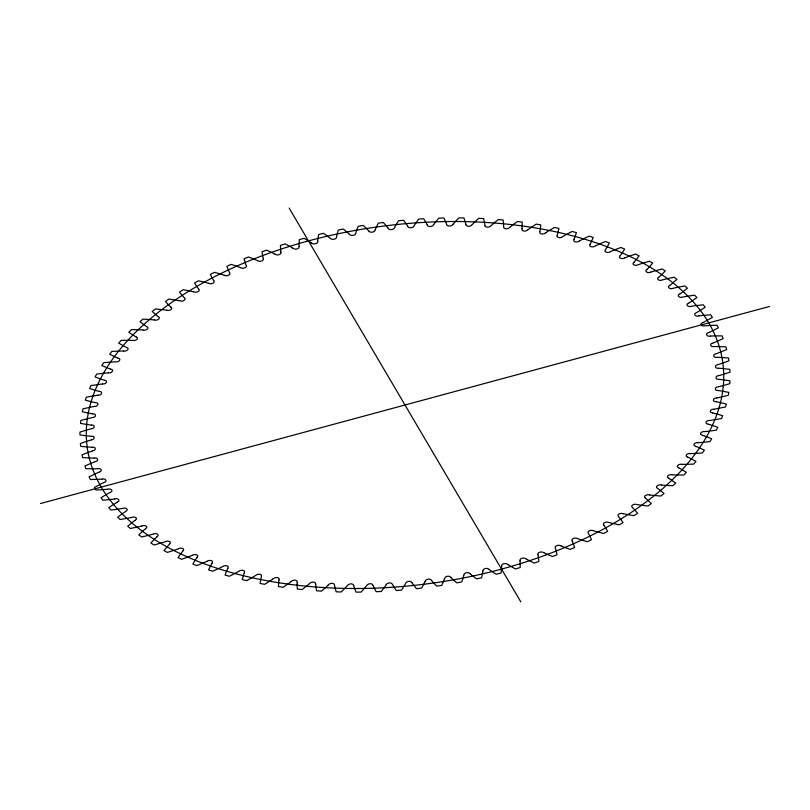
<?xml version="1.0" encoding="UTF-8"?>
<svg xmlns="http://www.w3.org/2000/svg" width="810" height="810" viewBox="0 0 810 810"><rect width="100%" height="100%" fill="white"/><g stroke="black" fill="none" stroke-linecap="round" stroke-linejoin="round"><path stroke-width="1.21" d="M309.501 583.595C310.959 581.448 316.224 581.519 315.708 584.131M311.526 243.01C312.255 244.61 318.462 244.043 317.702 241.36M503.607 226.699C503.212 229.483 508.366 229.351 509.753 227.347M482.882 570.898C482.902 568.276 487.498 567.547 489.149 569.43M297.179 582.299C297.888 579.444 292.45 579.656 291.144 581.499M336.575 237.229C336.575 239.365 331.563 240.246 330.328 238.353M527.948 229.746C526.51 231.65 521.235 231.721 521.944 228.876M463.826 575.07C464.15 572.336 468.615 571.819 470.195 573.774M279.055 579.788C280.209 577.074 274.965 576.841 273.132 578.796M355.722 233.432C355.701 235.578 350.386 236.267 349.393 234.303M539.814 231.771C538.68 234.363 544.117 234.799 545.656 232.824M444.538 578.542C445.085 575.9 449.489 575.363 450.978 577.459M261.427 576.598C262.744 573.723 257.388 573.591 255.687 575.383M375.162 229.979C374.929 232.429 369.735 233.088 368.732 230.982M557.057 235.578C555.609 236.834 560.571 238.98 562.474 236.793M425.179 581.155C425.321 579.444 430.252 577.874 431.588 580.486M244.357 572.741C245.956 569.855 240.469 569.602 238.869 571.283M388.213 228.339C388.597 230.334 394.217 230.05 394.642 227.519M573.936 239.476C572.245 242.149 577.783 242.747 579.393 240.965M405.729 583.18C406.458 581.276 410.964 580.324 412.087 582.825M227.904 568.235C229.868 565.431 224.471 564.945 222.639 566.565M413.991 226.071C413.464 228.076 408.037 228.471 407.714 226.344M590.044 244.296C587.979 246.584 593.153 247.83 594.884 246.189M386.188 584.688C386.471 583.19 391.615 581.57 392.567 584.476M212.129 563.102C214.387 560.328 208.676 559.619 207.046 561.259M433.654 224.674C432.894 226.861 427.69 227.499 427.184 224.957M605.445 249.743C603.025 252.001 608.543 253.489 610.436 251.637M366.707 585.508C367.861 583.413 372.306 582.775 373.096 585.438M197.113 557.361C199.685 554.647 194.349 553.767 192.284 555.316M453.033 224.299C452.233 226.456 447.009 226.8 446.664 224.562M624.783 257.874C623.032 259.494 617.382 258.319 620.106 255.737M347.379 585.59C348.604 583.554 353.19 582.896 353.747 585.701M182.888 551.023C185.723 548.431 180.508 547.266 178.352 548.785M472.22 224.613C470.823 226.932 465.801 226.921 465.861 224.431M633.896 262.359C630.949 264.404 635.901 266.358 637.855 264.84M328.313 584.921C329.397 583.119 334.338 582.269 334.591 585.265M169.533 544.117C172.57 541.839 167.852 540.229 165.584 541.606M491.154 225.636C489.837 227.873 484.512 227.6 484.896 225.443M650.896 272.038C648.537 273.871 643.525 271.218 646.805 269.527M157.089 536.686C160.269 534.529 155.692 532.595 153.454 534.003M658.783 277.233C655.523 278.488 659.522 281.627 662.084 280.027M145.597 528.738C149.151 526.682 144.423 524.515 141.993 525.984M669.718 285.464C666.397 286.578 670.072 289.869 672.735 288.36M135.118 520.314C138.733 518.38 134.612 516.01 131.929 517.387M679.742 294.07C676.147 295.103 679.56 298.515 682.344 297.149M125.671 511.434C129.468 509.672 125.651 507.06 122.766 508.386M688.642 303.153C684.987 304.054 688.054 307.678 690.889 306.352M117.308 502.149C121.196 500.61 117.794 497.664 114.777 498.98M696.448 312.64C692.388 313.693 695.992 317.348 698.797 315.87M110.454 492.288C114.038 490.992 110.646 487.995 107.983 489.189M703.131 322.471C699.313 323.079 701.541 326.936 704.609 325.863M103.963 482.487C107.943 481.474 105.513 477.89 102.181 479.095M708.588 332.657C704.659 333.123 706.897 337.335 710.238 336.069M99.022 472.19C103.032 471.248 101.189 467.684 97.635 468.707M712.719 343.167C709.276 343.41 710.4 347.328 713.711 346.599M95.266 461.629C99.184 461.072 97.99 457.144 94.274 458.065M715.878 353.828C711.939 354.152 713.691 358.303 716.951 357.332M92.704 450.856C96.511 450.522 96.005 446.381 92.198 447.231M717.822 364.692C713.974 364.814 715.068 369.087 718.51 368.256M91.348 439.901C94.841 439.82 95.388 435.658 91.479 436.246M40.5 503.536L769.5 306.464M718.865 375.627C715.483 375.445 714.653 379.546 718.389 379.283M91.601 428.713C95.145 428.601 95.165 424.42 91.439 425.098M718.318 386.795C715.038 386.421 713.772 390.805 717.974 390.501M92.765 417.525C96.056 417.656 96.744 413.373 92.917 413.89M716.718 397.983C713.185 397.629 711.798 401.8 715.888 401.719M94.578 406.397C97.818 406.903 99.873 402.428 95.6 402.651M713.833 409.222C710.451 408.868 708.416 412.614 712.597 412.958M98.061 395.158C101.027 395.817 103.862 391.524 99.488 391.422M709.418 420.481C706.29 420.025 704.163 423.792 708.122 424.167M102.738 383.96C105.553 384.709 108.874 380.609 104.551 380.255M704.406 431.619C701.673 430.96 698.25 434.474 702.472 435.304M108.58 372.843C111.507 373.633 114.939 369.562 110.788 369.168M698.058 442.675C695.172 441.976 691.608 445.449 695.668 446.32M116.053 361.837C118.898 362.526 121.915 358.587 118.149 358.233M690.505 453.59C687.72 452.841 683.873 455.908 687.751 457.174M123.687 351.024C126.249 352.036 130.501 348.401 126.623 347.47M681.767 464.312C679.509 463.472 674.821 466.428 678.729 467.836M132.881 340.402C135.371 341.486 139.836 338.053 136.232 336.96M671.804 474.792C669.536 473.86 665.142 476.857 668.655 478.244M143.137 330.045C145.729 331.219 150.184 327.746 146.873 326.714M661.355 485.038C659.188 483.965 654.126 486.648 657.548 488.369M154.396 319.96C156.816 321.195 161.615 318.077 158.365 316.68M649.6 494.95C647.291 493.999 642.421 496.044 645.479 498.18M166.637 310.21C168.956 311.516 173.927 308.61 170.91 307.051M636.822 504.508C634.989 503.496 629.603 505.288 632.468 507.627M180.225 300.925C182.402 302.079 186.999 299.406 184.407 297.837M623.295 513.712C621.159 512.608 615.995 514.32 618.587 516.669M193.823 291.853C195.969 293.24 201.103 290.922 198.703 288.998M608.857 522.47C606.812 521.326 601.628 522.754 603.875 525.285M208.666 283.318C210.63 284.644 215.835 282.933 213.799 280.614M593.365 530.692C591.432 529.558 586.41 531.016 588.394 533.436M224.269 275.248C226.334 276.767 231.508 274.843 229.615 272.666M577.54 538.559C575.637 537.263 570.524 538.539 572.204 541.09M240.57 267.675C242.656 269.457 247.536 267.189 246.28 265.579M561.036 545.91C558.951 544.502 553.959 545.596 555.366 548.218M257.509 260.638C259.433 262.308 264.465 260.8 263.291 258.461M543.804 552.673C541.941 551.175 536.827 552.116 537.941 554.799M275.025 254.158C276.878 255.889 281.85 254.623 280.969 252.133M525.923 558.799C523.888 557.209 519.2 558.252 520.01 560.793M293.038 248.265C294.84 250.128 299.74 248.893 299.133 246.442M507.738 564.418C506.392 562.798 500.955 563.487 501.633 566.18M289.15 208.079L520.85 601.921M669.931 285.302A101.817 57.227 -7.5 0 0 672.219 283.48L676.907 279.369L674.082 277.212L666.276 278.944A101.817 57.227 -7.5 0 0 662.783 279.835M673.444 288.198A101.817 57.227 -7.5 0 1 676.998 287.418L684.895 285.95L687.457 288.228L682.364 292.207A101.817 57.227 -7.5 0 1 679.904 293.959M683.063 297.007A101.817 57.227 -7.5 0 1 686.657 296.359L694.626 295.164L696.904 297.553L691.446 301.371A101.817 57.227 -7.5 0 1 688.824 303.051M691.608 306.231A101.817 57.227 -7.5 0 1 695.233 305.704L703.242 304.793L705.226 307.284L699.415 310.939A101.817 57.227 -7.5 0 1 696.64 312.528M699.04 315.839A101.817 57.227 -7.5 0 1 702.685 315.444L710.694 314.807L712.395 317.388L706.239 320.871A101.817 57.227 -7.5 0 1 703.323 322.37M705.338 325.792A101.817 57.227 -7.5 0 1 708.983 325.529L716.971 325.175L717.447 326.065L718.359 327.837L711.909 331.118A101.817 57.227 -7.5 0 1 708.861 332.535M710.481 336.059A101.817 57.227 -7.5 0 1 714.106 335.917L722.044 335.856L722.409 336.768L723.128 338.59L716.384 341.658A101.817 57.227 -7.5 0 1 713.225 342.974M714.43 346.579A101.817 57.227 -7.5 0 1 718.035 346.569L725.881 346.801L726.145 347.733L726.651 349.596L719.655 352.441A101.817 57.227 -7.5 0 1 716.384 353.656M717.194 357.332A101.817 57.227 -7.5 0 1 720.748 357.453L728.484 357.969L728.646 358.911L728.939 360.815L721.71 363.437A101.817 57.227 -7.5 0 1 718.348 364.53M718.743 368.267A101.817 57.227 -7.5 0 1 722.247 368.52L729.83 369.319L729.881 370.281L729.972 372.205L722.54 374.584A101.817 57.227 -7.5 0 1 719.098 375.567M719.077 379.353A101.817 57.227 -7.5 0 1 722.51 379.728L729.921 380.811L729.871 381.783L729.749 383.717L722.145 385.854A101.817 57.227 -7.5 0 1 718.632 386.714M718.197 390.531A101.817 57.227 -7.5 0 1 721.548 391.038L728.757 392.394L728.595 393.366L728.261 395.32L720.515 397.194A101.817 57.227 -7.5 0 1 716.951 397.933M716.111 401.76A101.817 57.227 -7.5 0 1 719.371 402.398L726.337 404.028L726.074 405L725.527 406.954L717.67 408.564A101.817 57.227 -7.5 0 1 714.066 409.182M712.81 413.009A101.817 57.227 -7.5 0 1 715.969 413.768L722.672 415.662L721.558 418.588L713.62 419.914A101.817 57.227 -7.5 0 1 709.985 420.42M708.325 424.227A101.817 57.227 -7.5 0 1 711.362 425.108L717.781 427.255L716.364 430.161L708.365 431.224A101.817 57.227 -7.5 0 1 704.73 431.588M702.665 435.365A101.817 57.227 -7.5 0 1 705.571 436.367L711.686 438.767L709.955 441.642L701.946 442.412A101.817 57.227 -7.5 0 1 698.301 442.655M695.861 446.391A101.817 57.227 -7.5 0 1 698.615 447.505L704.396 450.137L702.381 452.982L694.372 453.468A101.817 57.227 -7.5 0 1 690.748 453.58M687.923 457.255A101.817 57.227 -7.5 0 1 690.525 458.47L695.952 461.346L693.644 464.13L685.685 464.332A101.817 57.227 -7.5 0 1 682.091 464.312M678.891 467.917A101.817 57.227 -7.5 0 1 681.331 469.243L686.384 472.331L683.792 475.055L675.904 474.974A101.817 57.227 -7.5 0 1 672.351 474.822M668.807 478.335A101.817 57.227 -7.5 0 1 671.075 479.753L675.722 483.054L672.867 485.706L665.081 485.342A101.817 57.227 -7.5 0 1 661.588 485.058M657.69 488.47A101.817 57.227 -7.5 0 1 659.785 489.979L664.018 493.472L660.909 496.044L653.245 495.396A101.817 57.227 -7.5 0 1 649.822 494.981M645.611 498.282A101.817 57.227 -7.5 0 1 647.504 499.881L651.311 503.557L647.949 506.037L640.457 505.096A101.817 57.227 -7.5 0 1 637.116 504.559M632.59 507.738A101.817 57.227 -7.5 0 1 634.291 509.419L637.642 513.256L634.058 515.636L626.748 514.411A101.817 57.227 -7.5 0 1 623.518 513.753M618.688 516.79A101.817 57.227 -7.5 0 1 620.187 518.542L623.082 522.531L619.275 524.799L612.188 523.311A101.817 57.227 -7.5 0 1 609.059 522.531M603.966 525.406A101.817 57.227 -7.5 0 1 605.252 527.229L607.682 531.36L606.346 532.079L603.673 533.506L596.828 531.745A101.817 57.227 -7.5 0 1 593.821 530.844M588.465 533.567A101.817 57.227 -7.5 0 1 589.538 535.451L591.492 539.693L590.095 540.371L587.29 541.718L580.719 539.693A101.817 57.227 -7.5 0 1 577.854 538.67M572.265 541.222A101.817 57.227 -7.5 0 1 573.115 543.156L574.573 547.509L573.126 548.147L570.21 549.393L563.942 547.115A101.817 57.227 -7.5 0 1 561.208 545.991M555.407 548.35A101.817 57.227 -7.5 0 1 556.045 550.334L557.007 554.779L555.508 555.356L552.491 556.51L546.537 553.989A101.817 57.227 -7.5 0 1 543.966 552.754M537.972 554.931A101.817 57.227 -7.5 0 1 538.387 556.956L538.853 561.462L537.303 561.998L534.195 563.051L528.586 560.297A101.817 57.227 -7.5 0 1 526.186 558.951M520.02 560.925A101.817 57.227 -7.5 0 1 520.202 562.98L520.182 567.537L518.592 568.023L515.403 568.974L510.168 565.987A101.817 57.227 -7.5 0 1 507.931 564.55M501.633 566.322A101.817 57.227 -7.5 0 1 501.582 568.397L501.066 572.994L499.436 573.419L496.186 574.26L491.336 571.07A101.817 57.227 -7.5 0 1 489.291 569.531M482.861 571.09A101.817 57.227 -7.5 0 1 482.588 573.176L481.575 577.793L479.925 578.168L476.614 578.897L472.169 575.495A101.817 57.227 -7.5 0 1 470.316 573.885M463.796 575.211A101.817 57.227 -7.5 0 1 463.3 577.307L461.781 581.924L460.11 582.238L456.759 582.856L452.739 579.271A101.817 57.227 -7.5 0 1 451.089 577.581M444.498 578.684A101.817 57.227 -7.5 0 1 443.779 580.78L441.784 585.367L440.093 585.63L436.712 586.126L433.127 582.37A101.817 57.227 -7.5 0 1 431.679 580.598M425.048 581.479A101.817 57.227 -7.5 0 1 424.106 583.564L421.635 588.121L419.934 588.313L416.542 588.698L413.414 584.79A101.817 57.227 -7.5 0 1 412.168 582.947M405.516 583.585A101.817 57.227 -7.5 0 1 404.362 585.66L401.416 590.156L399.715 590.298L396.323 590.561L393.66 586.501A101.817 57.227 -7.5 0 1 392.637 584.607M385.995 585.012A101.817 57.227 -7.5 0 1 384.618 587.058L381.216 591.482L379.525 591.563L376.134 591.705L373.947 587.513A101.817 57.227 -7.5 0 1 373.147 585.569M366.535 585.741A101.817 57.227 -7.5 0 1 364.956 587.746L361.108 592.09L359.427 592.11L356.066 592.13L354.365 587.827A101.817 57.227 -7.5 0 1 353.778 585.832M347.227 585.762A101.817 57.227 -7.5 0 1 345.455 587.736L341.172 591.968L339.511 591.928L336.18 591.827L334.965 587.432A101.817 57.227 -7.5 0 1 334.611 585.397M328.151 585.093A101.817 57.227 -7.5 0 1 326.177 587.007L321.479 591.128L319.839 591.016L316.568 590.794L315.849 586.329A101.817 57.227 -7.5 0 1 315.718 584.263M309.359 583.716A101.817 57.227 -7.5 0 1 307.203 585.579L302.12 589.558L300.51 589.396L297.29 589.052L297.078 584.516A101.817 57.227 -7.5 0 1 297.169 582.441M290.942 581.661A101.817 57.227 -7.5 0 1 288.613 583.463L283.146 587.28L281.576 587.058L278.438 586.602L278.711 582.015A101.817 57.227 -7.5 0 1 279.035 579.93M272.97 578.917A101.817 57.227 -7.5 0 1 270.469 580.638L264.647 584.304L263.118 584.02L260.071 583.443L260.84 578.836A101.817 57.227 -7.5 0 1 261.387 576.74M255.504 575.495A101.817 57.227 -7.5 0 1 252.841 577.145L246.696 580.628L245.217 580.284L242.261 579.585L243.526 574.978A101.817 57.227 -7.5 0 1 244.296 572.883M238.626 571.425A101.817 57.227 -7.5 0 1 235.811 572.984L229.351 576.264L225.089 575.07L226.84 570.463A101.817 57.227 -7.5 0 1 227.833 568.377M222.375 566.696A101.817 57.227 -7.5 0 1 219.429 568.174L212.686 571.253L208.605 569.886L210.843 565.309A101.817 57.227 -7.5 0 1 212.048 563.244M206.844 561.35A101.817 57.227 -7.5 0 1 203.766 562.737L196.769 565.582L192.881 564.064L195.595 559.528A101.817 57.227 -7.5 0 1 197.012 557.493M192.081 555.397A101.817 57.227 -7.5 0 1 188.882 556.683L181.653 559.305L177.977 557.624L181.156 553.159A101.817 57.227 -7.5 0 1 182.776 551.154M178.129 548.866A101.817 57.227 -7.5 0 1 174.839 550.041L167.407 552.42L163.964 550.597L167.589 546.213A101.817 57.227 -7.5 0 1 169.411 544.249M165.068 541.779A101.817 57.227 -7.5 0 1 161.676 542.842L154.082 544.978L150.873 543.004L154.933 538.721A101.817 57.227 -7.5 0 1 156.948 536.807M152.928 534.154A101.817 57.227 -7.5 0 1 149.465 535.106L141.72 536.979L138.763 534.883L143.248 530.702A101.817 57.227 -7.5 0 1 145.446 528.859M141.76 526.044A101.817 57.227 -7.5 0 1 138.237 526.875L130.38 528.474L127.686 526.257L132.577 522.207A101.817 57.227 -7.5 0 1 134.956 520.425M131.615 517.458A101.817 57.227 -7.5 0 1 128.041 518.167L120.103 519.494L117.683 517.165L122.958 513.256A101.817 57.227 -7.5 0 1 125.499 511.545M122.533 508.427A101.817 57.227 -7.5 0 1 118.918 509.024L110.919 510.077L108.793 507.637L114.433 503.891A101.817 57.227 -7.5 0 1 117.136 502.261M114.534 499.011A101.817 57.227 -7.5 0 1 110.899 499.466L102.89 500.246L101.047 497.704L107.031 494.14A101.817 57.227 -7.5 0 1 109.876 492.591M107.669 489.22A101.817 57.227 -7.5 0 1 104.024 489.554L96.015 490.05L95.489 489.179L94.476 487.428L100.774 484.046A101.817 57.227 -7.5 0 1 103.761 482.588M101.949 479.115A101.817 57.227 -7.5 0 1 98.304 479.317L90.345 479.52L89.92 478.619L89.1 476.817L95.701 473.637A101.817 57.227 -7.5 0 1 98.81 472.281M97.392 468.717A101.817 57.227 -7.5 0 1 93.778 468.787L85.89 468.707L85.566 467.785L84.959 465.932L91.824 462.976A101.817 57.227 -7.5 0 1 95.043 461.72M94.041 458.065A101.817 57.227 -7.5 0 1 90.457 458.014L82.66 457.64L82.448 456.698L82.053 454.815L89.161 452.081A101.817 57.227 -7.5 0 1 92.482 450.927M91.884 447.221A101.817 57.227 -7.5 0 1 88.351 447.029L80.686 446.371L80.585 445.419L80.392 443.505L87.723 441.005A101.817 57.227 -7.5 0 1 91.125 439.972M90.943 436.205A101.817 57.227 -7.5 0 1 87.47 435.891L79.967 434.95L79.967 433.988L79.987 432.054L87.5 429.796A101.817 57.227 -7.5 0 1 90.983 428.865M91.206 425.068A101.817 57.227 -7.5 0 1 87.814 424.622L80.504 423.407L80.605 422.435L80.838 420.481L88.513 418.486A101.817 57.227 -7.5 0 1 92.056 417.676M92.694 413.859A101.817 57.227 -7.5 0 1 89.383 413.282L82.296 411.794L82.509 410.822L82.944 408.858L90.75 407.126A101.817 57.227 -7.5 0 1 94.335 406.438M95.388 402.61A101.817 57.227 -7.5 0 1 92.178 401.912L85.344 400.16L86.305 397.224L94.203 395.756A101.817 57.227 -7.5 0 1 97.828 395.199M99.286 391.372A101.817 57.227 -7.5 0 1 96.188 390.562L89.616 388.537L90.892 385.611L98.861 384.426A101.817 57.227 -7.5 0 1 102.495 383.991M104.358 380.194A101.817 57.227 -7.5 0 1 101.392 379.252L95.114 376.974L96.694 374.078L104.703 373.167A101.817 57.227 -7.5 0 1 108.337 372.863M110.595 369.097A101.817 57.227 -7.5 0 1 107.76 368.054L101.817 365.533L103.69 362.667L111.699 362.04A101.817 57.227 -7.5 0 1 115.334 361.857M117.966 358.152A101.817 57.227 -7.5 0 1 115.283 356.987L109.684 354.233L111.851 351.418L119.84 351.074A101.817 57.227 -7.5 0 1 123.444 351.024M126.451 347.389A101.817 57.227 -7.5 0 1 123.93 346.113L118.695 343.136L121.146 340.372L129.073 340.311A101.817 57.227 -7.5 0 1 132.648 340.402M136.019 336.839A101.817 57.227 -7.5 0 1 133.66 335.472L128.81 332.272L131.534 329.579L139.381 329.812A101.817 57.227 -7.5 0 1 142.904 330.024M146.63 326.562A101.817 57.227 -7.5 0 1 144.443 325.093L139.998 321.702L142.985 319.079L150.711 319.596A101.817 57.227 -7.5 0 1 154.173 319.94M158.233 316.578A101.817 57.227 -7.5 0 1 156.239 315.019L152.219 311.445L155.449 308.914L163.033 309.714A101.817 57.227 -7.5 0 1 166.415 310.179M170.788 306.939A101.817 57.227 -7.5 0 1 168.986 305.299L165.412 301.543L168.885 299.113L176.286 300.196A101.817 57.227 -7.5 0 1 179.577 300.793M184.255 297.685A101.817 57.227 -7.5 0 1 182.655 295.964L179.526 292.056L183.222 289.727L190.431 291.084A101.817 57.227 -7.5 0 1 193.61 291.802M198.571 288.846A101.817 57.227 -7.5 0 1 197.184 287.054L194.522 282.994L198.43 280.786L205.396 282.417A101.817 57.227 -7.5 0 1 208.464 283.257M213.698 280.452A101.817 57.227 -7.5 0 1 212.514 278.6L210.327 274.408L211.683 273.709L214.427 272.322L221.14 274.215A101.817 57.227 -7.5 0 1 224.076 275.177M229.554 272.545A101.817 57.227 -7.5 0 1 228.592 270.631L226.881 266.328L228.309 265.68L231.164 264.374L237.593 266.531A101.817 57.227 -7.5 0 1 240.388 267.604M246.088 265.143A101.817 57.227 -7.5 0 1 245.349 263.179L244.124 258.785L245.602 258.177L248.579 256.973L254.694 259.372A101.817 57.227 -7.5 0 1 257.337 260.557M263.24 258.289A101.817 57.227 -7.5 0 1 262.724 256.284L261.994 251.809L263.523 251.252L266.591 250.138L272.373 252.781A101.817 57.227 -7.5 0 1 274.863 254.077M280.938 252.001A101.817 57.227 -7.5 0 1 280.645 249.956L280.422 245.42L281.991 244.914L285.14 243.911L290.567 246.777A101.817 57.227 -7.5 0 1 292.886 248.174M299.123 246.301A101.817 57.227 -7.5 0 1 299.052 244.235L299.325 239.659L300.935 239.203L304.155 238.302L309.207 241.39A101.817 57.227 -7.5 0 1 311.344 242.878M317.712 241.218A101.817 57.227 -7.5 0 1 317.864 239.132L318.644 234.525L320.284 234.131L323.565 233.341L328.212 236.631A101.817 57.227 -7.5 0 1 330.166 238.211M336.636 236.773A101.817 57.227 -7.5 0 1 337.021 234.677L338.286 230.06L339.957 229.716L343.288 229.038L347.52 232.531A101.817 57.227 -7.5 0 1 349.272 234.191M355.833 232.966A101.817 57.227 -7.5 0 1 356.44 230.87L358.192 226.263L359.873 225.98L363.244 225.423L367.041 229.088A101.817 57.227 -7.5 0 1 368.601 230.83M375.212 229.837A101.817 57.227 -7.5 0 1 376.042 227.742L378.28 223.165L379.971 222.942L383.363 222.497L386.724 226.334A101.817 57.227 -7.5 0 1 388.071 228.136M394.713 227.377A101.817 57.227 -7.5 0 1 395.756 225.302L398.469 220.776L400.17 220.603L403.572 220.279L406.468 224.269A101.817 57.227 -7.5 0 1 407.602 226.142M414.244 225.615A101.817 57.227 -7.5 0 1 415.51 223.56L418.689 219.085L420.39 218.973L423.782 218.771L426.202 222.902A101.817 57.227 -7.5 0 1 427.123 224.826M433.745 224.542A101.817 57.227 -7.5 0 1 435.223 222.507L438.848 218.123L440.539 218.072L443.921 217.991L445.865 222.244A101.817 57.227 -7.5 0 1 446.563 224.208M453.144 224.157A101.817 57.227 -7.5 0 1 454.815 222.173L458.885 217.88L460.556 217.89L463.907 217.93L465.365 222.284A101.817 57.227 -7.5 0 1 465.831 224.299M472.341 224.481A101.817 57.227 -7.5 0 1 474.225 222.537L478.71 218.366L480.36 218.437L483.661 218.599L484.633 223.034A101.817 57.227 -7.5 0 1 484.876 225.079M491.285 225.504A101.817 57.227 -7.5 0 1 493.351 223.621L498.241 219.571L499.871 219.702L503.111 219.986L503.587 224.492A101.817 57.227 -7.5 0 1 503.607 226.567M509.895 227.225A101.817 57.227 -7.5 0 1 512.143 225.393L517.418 221.484L519.018 221.687L522.187 222.082L522.167 226.648A101.817 57.227 -7.5 0 1 521.954 228.734M528.1 229.625A101.817 57.227 -7.5 0 1 530.52 227.863L536.169 224.117L537.719 224.37L540.817 224.897L540.29 229.493A101.817 57.227 -7.5 0 1 539.855 231.589M545.829 232.713A101.817 57.227 -7.5 0 1 548.421 231.022L554.404 227.448L555.903 227.762L558.91 228.4L557.887 233.017A101.817 57.227 -7.5 0 1 557.229 235.113M563.011 236.459A101.817 57.227 -7.5 0 1 565.755 234.849L572.062 231.468L576.406 232.591L574.897 237.198A101.817 57.227 -7.5 0 1 574.017 239.294M579.585 240.864A101.817 57.227 -7.5 0 1 582.471 239.335L589.072 236.155L593.244 237.441L591.249 242.038A101.817 57.227 -7.5 0 1 590.146 244.114M595.482 245.896A101.817 57.227 -7.5 0 1 598.499 244.468L605.364 241.501L609.353 242.949L606.872 247.506A101.817 57.227 -7.5 0 1 605.566 249.561M610.639 251.545A101.817 57.227 -7.5 0 1 613.778 250.219L620.895 247.475L624.672 249.085L621.726 253.581A101.817 57.227 -7.5 0 1 620.207 255.606M625.006 257.793A101.817 57.227 -7.5 0 1 628.246 256.567L635.577 254.067L639.141 255.818L635.739 260.243A101.817 57.227 -7.5 0 1 634.017 262.227M638.513 264.607A101.817 57.227 -7.5 0 1 641.864 263.483L649.377 261.235L652.708 263.128L648.851 267.472A101.817 57.227 -7.5 0 1 646.937 269.406M651.119 271.968A101.817 57.227 -7.5 0 1 654.551 270.955L662.226 268.96L665.314 270.986L661.031 275.228A101.817 57.227 -7.5 0 1 658.925 277.101M251.788 577.672A320.598 180.205 -7.5 0 0 723.644 372.448A320.598 180.205 -7.5 0 0 239.568 264.89A320.598 180.205 -7.5 0 0 251.788 577.672"/></g></svg>
